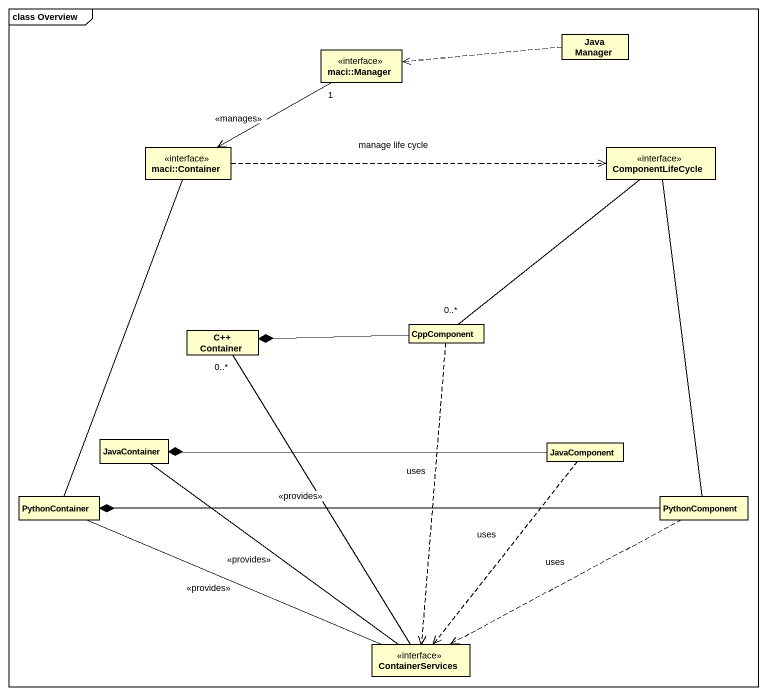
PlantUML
@startuml
mainframe class Overview
hide circle
hide empty members
interface "maci::Manager" as maci_Manager #FFFFCC
class "Java Manager" as Java_Manager #FFFFCC
interface "maci::Container" as maci_Container #FFFFCC
interface ComponentLifeCycle #FFFFCC
class "C++ Container" as C_Container #FFFFCC
class CppComponent #FFFFCC
class JavaContainer #FFFFCC
class JavaComponent #FFFFCC
class PythonContainer #FFFFCC
class PythonComponent #FFFFCC
interface ContainerServices #FFFFCC
maci_Manager "1" -left-> maci_Container : <<manages>>
Java_Manager .left.> maci_Manager
maci_Container .right.> ComponentLifeCycle : manage life cycle
maci_Container -- PythonContainer
ComponentLifeCycle -- PythonComponent
C_Container *-right- CppComponent
C_Container "0..*" -- ContainerServices : <<provides>>
CppComponent "0..*" -up- ComponentLifeCycle
CppComponent ..> ContainerServices : uses
JavaContainer *-right- JavaComponent
JavaContainer -- ContainerServices : <<provides>>
JavaComponent ..> ContainerServices : uses
PythonContainer -right- ContainerServices : <<provides>>
PythonComponent -left-* PythonContainer
PythonComponent .left.> ContainerServices : uses
@enduml
